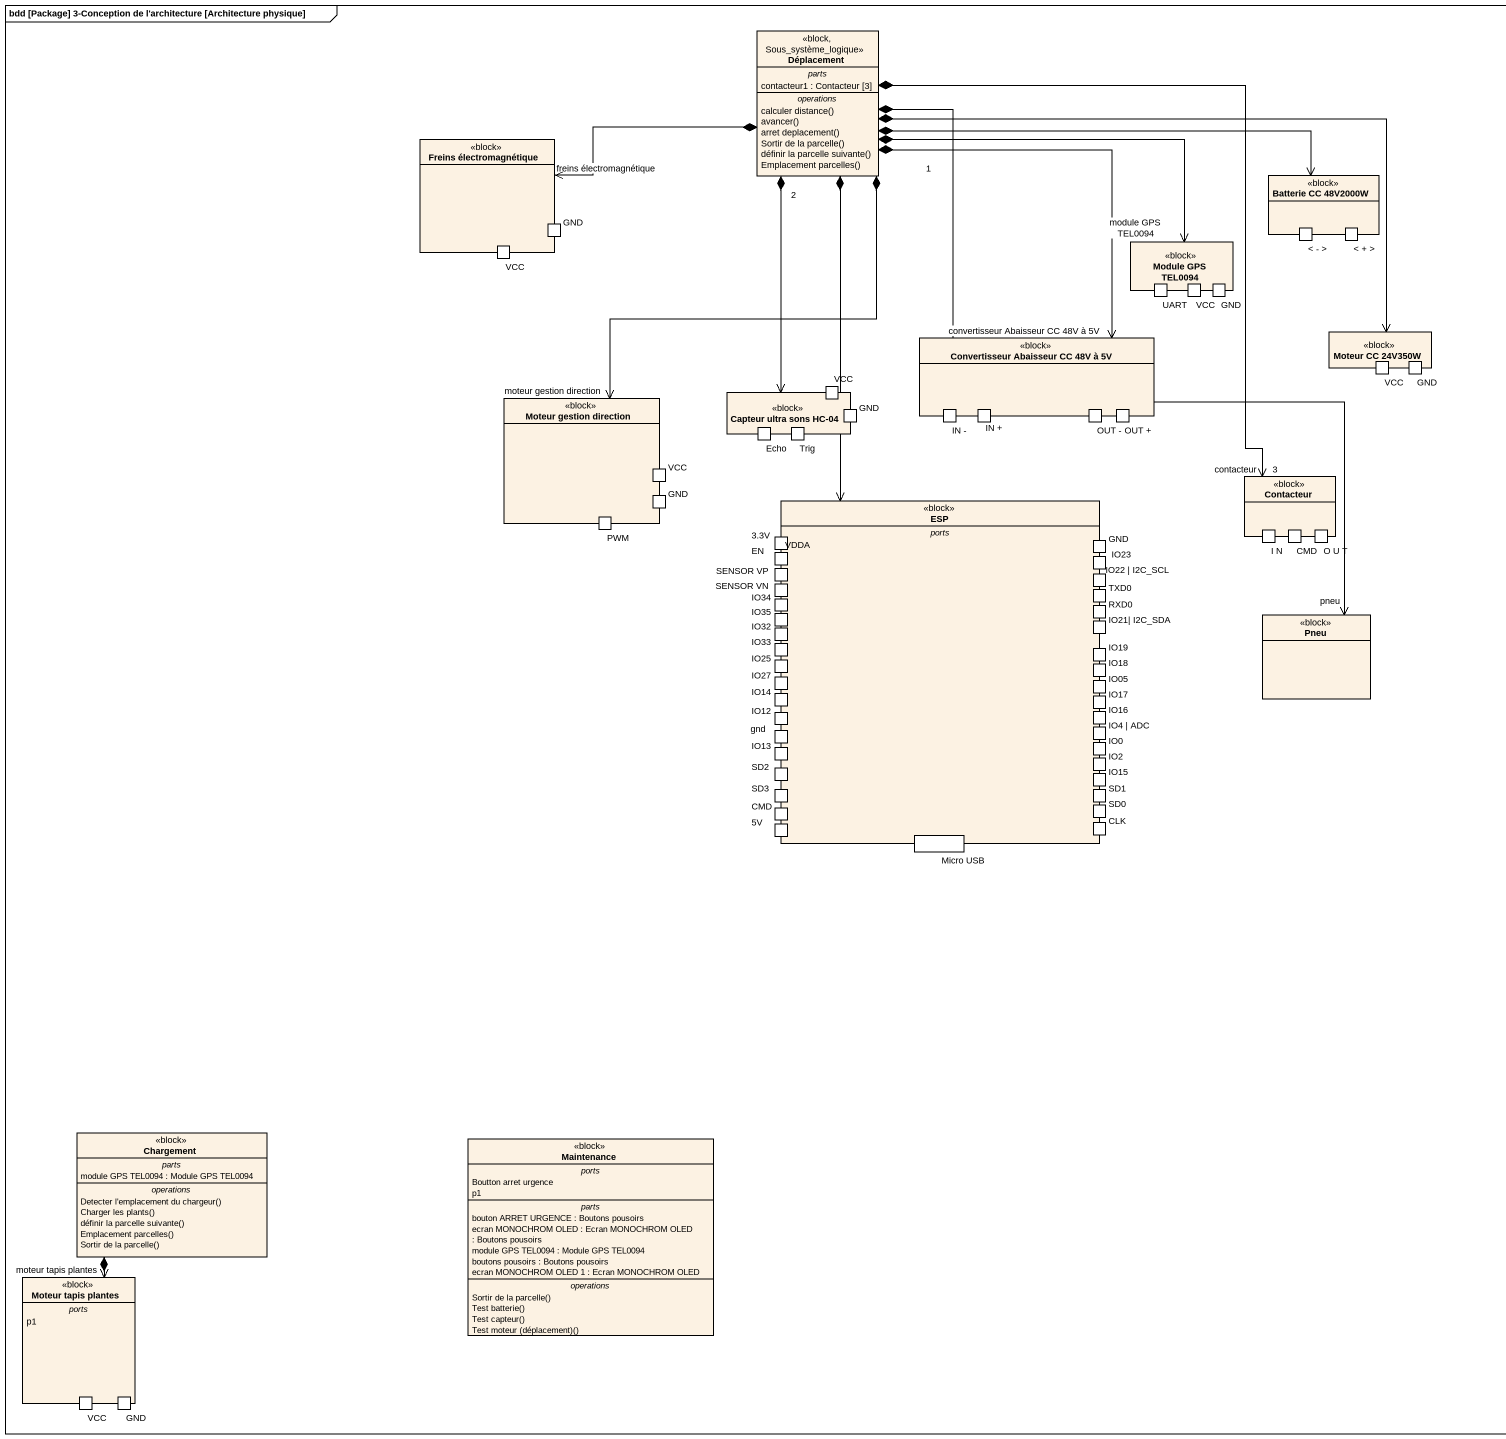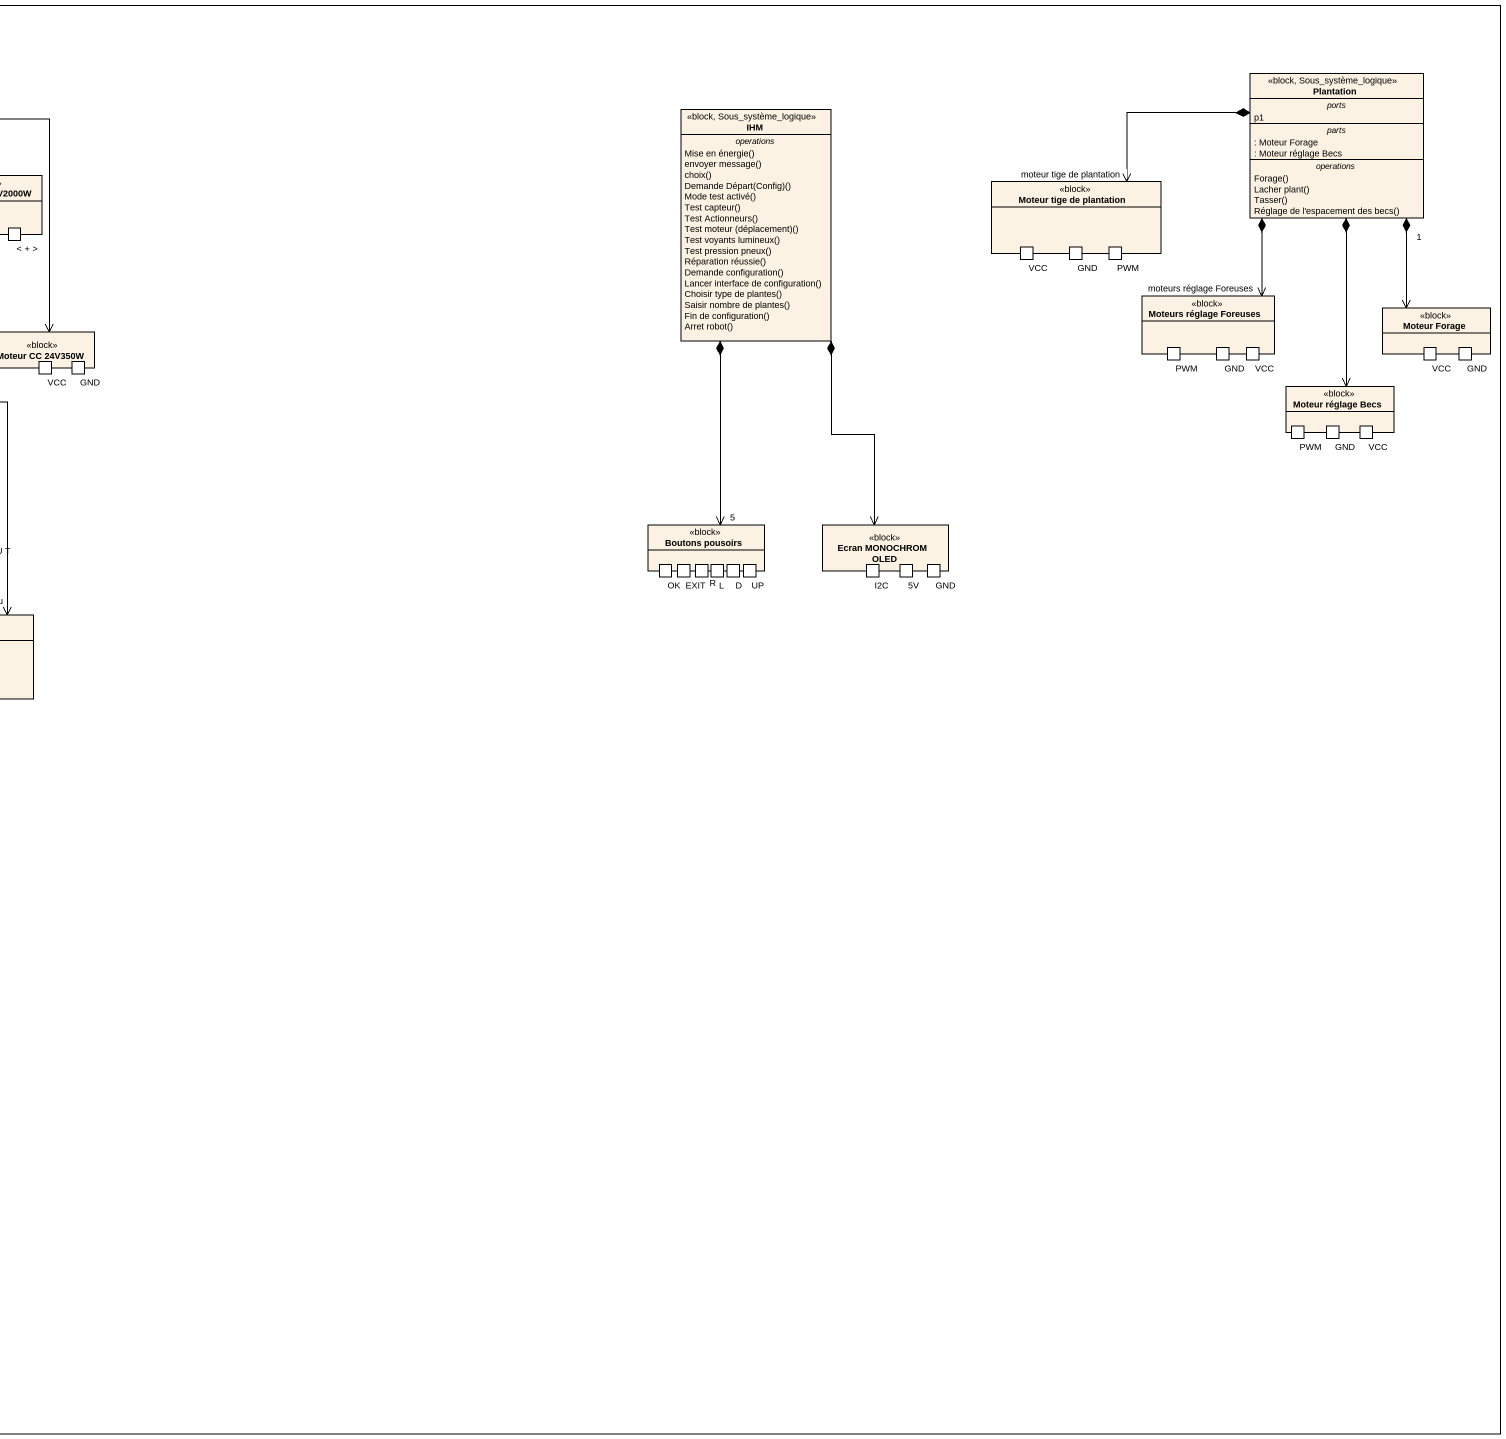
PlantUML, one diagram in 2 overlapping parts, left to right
@startuml
mainframe bdd [Package] 3-Conception de l'architecture [Architecture physique]
allowmixing
hide circle
hide empty members
class Déplacement <<block, Sous_système_logique>> {
  -- parts --
  contacteur1 : Contacteur [3]
  -- operations --
  calculer distance()
  avancer()
  arret deplacement()
  Sortir de la parcelle()
  définir la parcelle suivante()
  Emplacement parcelles()
}
class Plantation <<block, Sous_système_logique>> {
  -- ports --
  p1
  -- parts --
  : Moteur Forage
  : Moteur réglage Becs
  -- operations --
  Forage()
  Lacher plant()
  Tasser()
  Réglage de l'espacement des becs()
}
class IHM <<block, Sous_système_logique>> {
  -- operations --
  Mise en énergie()
  envoyer message()
  choix()
  Demande Départ(Config)()
  Mode test activé()
  Test capteur()
  Test Actionneurs()
  Test moteur (déplacement)()
  Test voyants lumineux()
  Test pression pneux()
  Réparation réussie()
  Demande configuration()
  Lancer interface de configuration()
  Choisir type de plantes()
  Saisir nombre de plantes()
  Fin de configuration()
  Arret robot()
}
rectangle "Freins électromagnétique" as Freins_électromagnétique <<block>> {
  port VCC
  port GND
}
rectangle "Batterie CC 48V2000W" as Batterie_CC_48V2000W <<block>> {
  port "< - >" as port1
  port "< + >" as port2
}
rectangle "Moteur tige de plantation" as Moteur_tige_de_plantation <<block>> {
  port "VCC" as VCC_2
  port "GND" as GND_2
  port PWM
}
rectangle "Module GPS TEL0094" as Module_GPS_TEL0094 <<block>> {
  port UART
  port "VCC" as VCC_3
  port "GND" as GND_3
}
rectangle "Moteurs réglage Foreuses" as Moteurs_réglage_Foreuses <<block>> {
  port "PWM" as PWM_2
  port "GND" as GND_5
  port "VCC" as VCC_5
}
rectangle "Moteur Forage" as Moteur_Forage <<block>> {
  port "VCC" as VCC_6
  port "GND" as GND_6
}
rectangle "Convertisseur Abaisseur CC 48V à 5V" as Convertisseur_Abaisseur_CC <<block>> {
  port "IN -" as IN
  port "IN +" as IN_2
  port "OUT -" as OUT
  port "OUT +" as OUT_2
}
rectangle "Moteur CC 24V350W" as Moteur_CC_24V350W <<block>> {
  port "VCC" as VCC_4
  port "GND" as GND_4
}
rectangle "Moteur gestion direction" as Moteur_gestion_direction <<block>> {
  port "VCC" as VCC_9
  port "PWM" as PWM_4
  port "GND" as GND_9
}
rectangle "Capteur ultra sons HC-04" as Capteur_ultra_sons_HC_04 <<block>> {
  port "VCC" as VCC_7
  port Echo
  port Trig
  port "GND" as GND_7
}
rectangle "Moteur réglage Becs" as Moteur_réglage_Becs <<block>> {
  port "PWM" as PWM_3
  port "GND" as GND_8
  port "VCC" as VCC_8
}
rectangle Contacteur <<block>> {
  port "I N" as I_N
  port CMD
  port "O U T" as O_U_T
}
class ESP <<block>> {
  -- ports --
  VDDA
  -- ports --
  IO23
  GND
  IO22 | I2C_SCL
  TXD0
  RXD0
  IO21| I2C_SDA
  IO19
  IO18
  IO05
  IO17
  IO16
  Micro USB
  IO4 | ADC
  IO15
  IO0
  IO2
  SD1
  SD0
  CLK
  3.3V
  EN
  SENSOR VN
  IO35
  IO33
  IO27
  IO14
  IO34
  SENSOR VP
  IO32
  IO25
  IO12
  gnd
  IO13
  SD2
  SD3
  5V
  CMD
}
rectangle "Boutons pousoirs" as Boutons_pousoirs <<block>> {
  port OK
  port EXIT
  port R
  port L
  port D
  port "UP" as UP_
}
rectangle "Ecran MONOCHROM OLED" as Ecran_MONOCHROM_OLED <<block>> {
  port I2C
  port "5V" as p5V
  port "GND" as GND_11
}
class Pneu <<block>>
class Chargement <<block>> {
  -- parts --
  module GPS TEL0094 : Module GPS TEL0094
  -- operations --
  Detecter l'emplacement du chargeur()
  Charger les plants()
  définir la parcelle suivante()
  Emplacement parcelles()
  Sortir de la parcelle()
}
class Maintenance <<block>> {
  -- ports --
  Boutton arret urgence
  p1
  -- parts --
  bouton ARRET URGENCE : Boutons pousoirs
  ecran MONOCHROM OLED : Ecran MONOCHROM OLED
  : Boutons pousoirs
  module GPS TEL0094 : Module GPS TEL0094
  boutons pousoirs : Boutons pousoirs
  ecran MONOCHROM OLED 1 : Ecran MONOCHROM OLED
  -- operations --
  Sortir de la parcelle()
  Test batterie()
  Test capteur()
  Test moteur (déplacement)()
}
class "Moteur tapis plantes" as Moteur_tapis_plantes <<block>> {
  -- ports --
  p1
  -- ports --
  GND
  VCC
}
Déplacement *-left-> "freins électromagnétique" Freins_électromagnétique
Déplacement *-right-> Batterie_CC_48V2000W
Déplacement *-right-> "module GPS TEL0094" Module_GPS_TEL0094
Déplacement *--> "convertisseur Abaisseur CC 48V à 5V" Convertisseur_Abaisseur_CC
Déplacement "1" *-right-> Moteur_CC_24V350W
Déplacement *--> "moteur gestion direction" Moteur_gestion_direction
Déplacement "2" *--> Capteur_ultra_sons_HC_04
Déplacement *--> "contacteur\n3" Contacteur
Déplacement *--> ESP
Déplacement *--> "pneu" Pneu
Plantation *-left-> "moteur tige de plantation" Moteur_tige_de_plantation
Plantation *--> "moteurs réglage Foreuses" Moteurs_réglage_Foreuses
Plantation "1" *--> Moteur_Forage
Plantation *--> Moteur_réglage_Becs
IHM *--> "5" Boutons_pousoirs
IHM *--> Ecran_MONOCHROM_OLED
Chargement *--> "moteur tapis plantes" Moteur_tapis_plantes
@enduml
